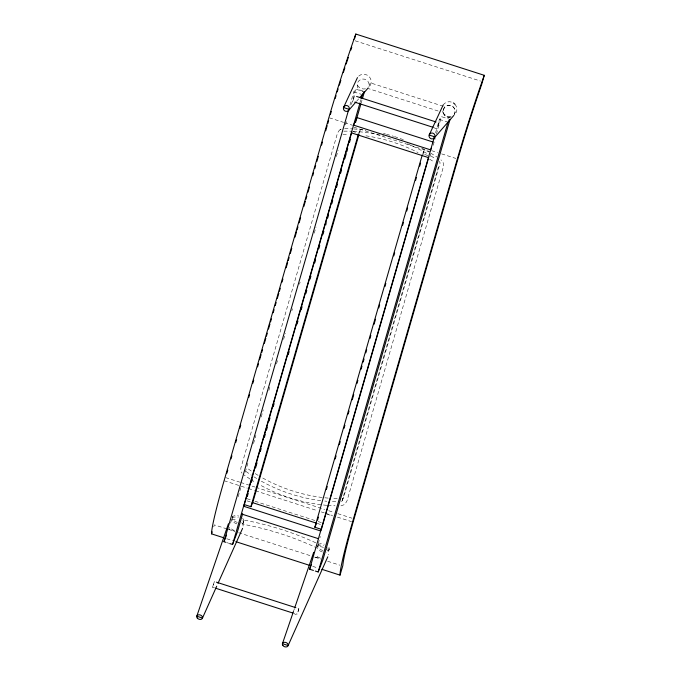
<?xml version="1.0" encoding="UTF-8"?>
<svg xmlns="http://www.w3.org/2000/svg" width="681" height="681" viewBox="0 0 681 681"><rect width="100%" height="100%" fill="white"/><g stroke="black" fill="none" stroke-linecap="round" stroke-linejoin="round"><path stroke-width="0.51" stroke-dasharray="3.4 2.55" d="M212.549 587.235L214.404 581.531L212.549 587.235L214.558 587.882M294.03 613.402C297.452 617.582 301.232 606.32 295.886 607.699M298.899 608.669L297.052 614.373M434.206 127.679C437.313 131.808 440.879 121.831 437.066 122.291M439.075 122.938L437.228 128.641M318.24 543.932L317.525 547.132A7.508 5.559 21.5 0 1 324.743 547.992M349.957 105.197L353.788 91.909L355.814 89.143L364.378 91.892M229.369 527.307L228.782 529.35L234.494 531.18M230.553 523.221L232.613 516.07M238.214 496.67L241.159 486.455M245.288 472.154L247.944 462.961M253.536 443.552L255.894 435.389M261.206 417.002L263.266 409.851M268.867 390.443L270.042 386.357M276.529 363.892L278.001 358.785M283.602 339.376L285.373 333.247M291.86 310.783L292.447 308.74M299.521 284.224L300.108 282.181M314.256 233.157L316.027 227.028M336.363 156.553L338.134 150.424M345.497 124.895L346.68 120.809M351.396 104.465L355.814 89.143M360.292 101.818L360.879 99.766M325.884 225.283L327.067 221.197M361.134 103.129L362.02 100.064M359.279 133.374L360.453 129.296L358.64 133.314L353.013 131.501M422.927 154.936L424.399 149.829L422.586 153.846L429.149 155.958M435.593 132.701L439.432 119.413L441.458 116.647L449.068 119.098M318.248 543.608L320.3 536.483M429.754 157.2L430.928 153.114M433.201 145.257L435.176 138.396M436.444 134.021L441.458 116.647M213.749 526.881L214.37 524.881L227.514 529.103M368.915 86.649L370.277 82.827L443.135 106.236M442.522 112.391L444.378 106.687M293.426 611.572L294.456 608.559M341.428 501.548A1.881 1.668 24.3 0 0 342.117 500.79L438.607 166.419A1.881 1.668 24.3 0 0 438.436 165.389M342.117 500.79L343.624 497.394L440.028 163.278A1.881 1.668 24.3 0 0 439.39 161.669L439.151 161.482M243.27 522.523L243.789 521.101M328.787 550.623L329.306 549.201M356.614 101.231L358.666 98.881M340.177 129.688L338.559 131.22L337.231 134.038L240.836 468.085L240.844 471.014L241.976 473.21M340.483 129.501L341.198 129.126M339.981 129.807L340.67 129.381M342.96 134.293L347.872 134.276M340.943 505.864L344.909 504.434L347.029 500.748L443.425 166.709L443.229 162.785L440.939 159.865M344.654 128.632L352.647 128.871M353.677 128.93L366.046 130.114M327.808 505.387L335.043 505.804M326.769 505.328C303.445 503.216 280.529 496.321 260.04 484.957M383.437 133.476L385.472 133.944M386.485 134.234L393.524 136.285M438.155 111.02L368.302 88.556M355.167 40.8L480.59 81.082M353.788 91.909L361.398 94.353M439.432 119.413L447.042 121.856M329.383 117.822L343.547 122.376M344.56 122.699L352.647 125.295M431.55 150.637L437.619 152.587M441.663 153.88L455.827 158.435M353.89 127.185L430.962 151.94M225.564 477.594L239.729 482.139M240.733 482.463L254.898 487.017M255.911 487.341L324.692 509.431M328.736 510.733L333.792 512.35M337.844 513.653L352 518.198M224.151 480.735L247.416 488.2M248.42 488.532L254.49 490.482M255.503 490.805L317.21 510.622M321.253 511.916L324.284 512.895M325.297 513.219L332.379 515.491M337.435 517.117L351.6 521.663M326.769 514.07L332.481 515.9M246.99 498.696L250.991 499.982M254.992 501.267L317.057 521.195M318.061 521.518L322.062 522.804M247.075 500.875L252.702 502.689M317.21 523.4L321.338 524.728M315.371 557.16L321.083 558.999M228.527 529.426L234.596 531.376M238.648 532.678L310.459 555.739M314.511 557.041L320.572 558.99M327.655 561.263L339.793 565.162M226.739 538.748L232.808 540.697M312.715 566.362L317.772 567.98M226.841 542.638L228.739 543.251M394.529 136.575L403.433 139.707M315.72 542.783C292.898 532.244 268.731 524.668 244.019 520.097L243.134 524.285C268.637 528.992 293.545 536.96 317.014 548.009M421.59 147.947L428.936 152.008M430.707 153.123L436.921 157.022M250.089 479.066L243.381 474.529M250.983 479.62L255.435 482.412M251.212 471.005L247.143 468.102A1.881 1.668 24.3 0 1 246.88 467.83M245.96 471.431L249.799 474.138A147.598 131.152 24.3 0 0 251.493 475.261M451.145 116.349A7.508 7.329 33 0 1 442.182 110.645M443.11 105.095A7.508 7.329 33 0 1 451.605 102.107M454.882 104.193A7.508 7.329 33 0 1 454.55 114.621M365.501 88.845A7.508 7.329 33 0 1 357.236 84.963M358.7 76.127A7.508 7.329 33 0 1 369.238 76.689A7.508 7.329 33 0 1 368.906 87.117M362.837 90.99A6.01 5.993 -31.3 0 1 357.21 84.189A6.01 5.993 -31.3 0 1 364.497 79.158A6.01 5.993 -31.3 0 1 368.864 86.836M327.621 547.83A6.01 3.26 20 0 1 326.608 552.342M322.36 551.985A6.01 3.26 20 0 1 317.38 547.847M317.746 546.188A6.01 3.26 20 0 1 323.79 545.592M328.897 547.354A6.01 3.26 20 0 1 327.127 550.92M322.879 550.563A6.01 3.26 20 0 1 317.882 545.532M318.265 544.766A6.01 3.26 20 0 1 324.309 544.17M450.413 117.226A6.01 5.993 -31.3 0 1 443.161 111.08A6.01 5.993 -31.3 0 1 451.009 105.666A6.01 5.993 -31.3 0 1 454.193 114.621M450.337 117.115A6.01 5.993 -31.3 0 1 443.093 110.96A6.01 5.993 -31.3 0 1 450.941 105.546A6.01 5.993 -31.3 0 1 454.125 114.502M242.87 520.676A6.01 3.26 20 0 1 241.091 524.242M236.843 523.885A6.01 3.26 20 0 1 231.855 518.854M232.238 518.088A6.01 3.26 20 0 1 238.282 517.492M242.623 518.301A6.01 3.26 20 0 1 241.61 522.821M237.363 522.455A6.01 3.26 20 0 1 232.383 518.318M232.374 517.432A6.01 3.26 20 0 1 238.801 516.07M320.096 558.003A7.508 5.559 21.5 0 1 315.465 554.802M326.318 549.09A7.508 5.559 21.5 0 1 328.659 554.904M343.845 131.288A1.881 1.668 24.3 0 1 344.373 131.152L349.285 131.135A147.598 131.152 24.3 0 1 352.298 131.254M353.303 131.305A147.598 131.152 24.3 0 1 384.263 136.055M407.468 143.827A147.598 131.152 24.3 0 1 427.54 153.889M431.03 156.009A147.598 131.152 24.3 0 1 435.312 158.767M365.927 135.834A147.598 131.152 24.3 0 1 418.083 152.587M429.617 159.15A147.598 131.152 24.3 0 1 433.899 161.908M343.53 497.649A1.881 1.668 24.3 0 1 342.151 498.62M337.24 498.628A147.598 131.152 24.3 0 1 332.226 498.407M328.208 498.109A147.598 131.152 24.3 0 1 323.194 497.598M322.19 497.479A147.598 131.152 24.3 0 1 259.861 476.394M258.108 475.355A147.598 131.152 24.3 0 1 252.915 472.12M335.827 501.769A147.598 131.152 24.3 0 1 328.804 501.412M326.795 501.25A147.598 131.152 24.3 0 1 324.786 501.063M320.777 500.612A147.598 131.152 24.3 0 1 260.219 480.548M256.694 478.496A147.598 131.152 24.3 0 1 252.353 475.815M234.451 530.499A7.508 5.559 21.5 0 1 229.829 527.298M231.838 519.671A7.508 5.559 21.5 0 1 237.303 519.714M241.934 522.914A7.508 5.559 21.5 0 1 243.015 527.4M352.724 101.358L354.58 95.8L352.724 101.358"/><path stroke-width="1.02" d="M223.7 537.769L211.561 533.87L211.578 532.653A102.159 5.95 -72.2 0 1 223.998 481.058L327.833 121.261A102.159 5.95 -72.2 0 1 353.907 39.421M321.815 569.282L340.023 575.13L340.04 573.913A102.159 5.95 -72.2 0 1 352.46 522.318L456.296 162.521A102.159 5.95 -72.2 0 1 482.369 80.681L484.259 75.31L355.797 34.05L353.907 39.421M354.622 38.638L355.797 34.05M484.259 75.31L481.773 84.138A93.161 5.431 -72.2 0 0 457.981 158.784L354.171 518.522A93.161 5.431 -72.2 0 0 342.832 565.596L340.023 575.13M226.892 473.176L227.777 470.111M231.021 458.866L231.906 455.802M235.737 442.514L236.622 439.449M239.865 428.213L240.751 425.14M248.718 397.551L249.595 394.486M252.847 383.241L253.724 380.177M257.563 366.889L258.448 363.824M259.623 359.738L261.104 354.622M261.691 352.579L262.577 349.515M264.347 343.386L265.82 338.278M266.407 336.227L267.292 333.162M268.476 329.076L269.948 323.969M270.536 321.926L271.421 318.853M273.192 312.724L274.077 309.659M275.26 305.573L276.145 302.5M277.32 298.414L278.793 293.307M279.389 291.264L280.274 288.199M282.036 282.062L282.921 278.997M286.165 267.761L287.646 262.645M288.233 260.602L289.119 257.537M290.302 253.451L291.774 248.335M295.018 237.099L296.49 231.991M297.078 229.94L297.963 226.875M299.146 222.789L300.619 217.682M303.862 206.437L305.335 201.329M305.931 199.286L306.816 196.213M307.991 192.127L309.463 187.02M312.715 175.775L313.6 172.71M314.775 168.624L315.661 165.56M316.844 161.474L318.316 156.358M321.56 145.121L322.445 142.048M325.688 130.812L327.161 125.696M327.757 123.653L328.634 120.588M225.888 542.331L223.981 541.718L348.774 109.283M229.693 543.557L232.553 544.468L359.994 102.84M361.177 98.745L362.352 94.659L364.378 91.892L362.607 98.021M351.779 132.225L244.326 504.595L250.889 506.707L252.702 502.689L358.981 134.395M247.314 496.492L248.199 493.436M251.434 482.216L252.319 479.152M255.554 467.932L257.026 462.833M260.27 451.605L261.146 448.549M264.39 437.321L265.275 434.265M266.45 430.179L267.335 427.123M269.097 421.003L269.982 417.938M273.217 406.719L274.102 403.654M288.233 354.69L289.119 351.626M297.069 324.079L297.955 321.023M301.189 309.804L302.075 306.739M305.897 293.477L306.782 290.412M310.025 279.193L310.902 276.137M314.733 262.875L315.618 259.81M318.853 248.591L319.738 245.526M322.973 234.307L323.858 231.242M327.689 217.98L328.565 214.924M331.809 203.704L332.694 200.64M336.516 187.377L337.401 184.313M340.636 173.093L341.521 170.037M344.765 158.809L346.229 153.71M346.825 151.667L347.702 148.611M349.472 142.491L350.357 139.426M242.649 513.712L237.346 532.099L232.553 544.468M355.533 122.537L360.845 104.15M250.889 506.707L358.342 134.336M428.562 158.001L321.398 529.35L314.835 527.239L422.288 154.868M317.533 520.165L318.41 517.1M326.361 489.554L327.246 486.498M335.197 458.951L336.082 455.887M339.317 444.667L340.202 441.611M344.024 428.34L344.909 425.284M348.144 414.065L349.03 411.001M352.273 399.781L353.745 394.682M356.98 383.454L357.865 380.398M361.1 369.17L361.986 366.114M363.16 362.028L364.046 358.972M365.816 352.852L366.693 349.787M369.936 338.568L370.822 335.503M374.056 324.284L375.529 319.185M378.764 307.965L379.649 304.901M384.952 286.539L385.829 283.475M393.78 255.928L394.665 252.872M402.616 225.326L403.492 222.27M406.736 211.042L407.621 207.986M415.563 180.439L416.449 177.375M419.692 166.155L420.569 163.091M313.43 570.448L309.625 569.222L434.418 136.796M318.189 571.972L447.996 122.163L450.022 119.405L322.99 559.603L318.189 571.972L315.337 571.061M211.561 533.87L212.191 531.87M228.399 523.817L196.792 616.203L202.495 618.033L216.72 586.213M293.426 611.572L282.428 643.707L288.14 645.537L327.791 556.828M294.796 607.554L313.694 552.325M223.981 541.718L226.569 535.062M309.625 569.222L311.472 564.464M218.014 583.319L242.581 528.362M244.436 504.34L243.585 506.23L320.666 530.984L321.509 529.094M431.49 147.998L430.639 149.88L353.558 125.125L356.963 117.592L433.039 142.023M314.835 527.239L316.282 524.029M357.465 77.591L343.522 107.538L349.234 109.369M443.11 105.095L429.166 135.042L434.878 136.872M348.417 110.645A3.005 2.928 33 0 0 347.242 105.64A3.005 2.928 33 0 0 343.471 109.062A3.005 2.928 33 0 0 348.417 110.645L355.933 102.022M360.028 97.315L368.225 87.9M434.061 138.158A3.005 2.928 33 0 0 432.886 133.153A3.005 2.928 33 0 0 429.115 136.566A3.005 2.928 33 0 0 434.061 138.158L453.861 115.404M356.589 96.447L436.061 121.967M354.741 102.15L433.201 127.356M351.336 132.838L428.417 157.592M252.14 502.501L316.205 523.085M241.363 513.934L318.436 538.688M235.839 541.667L309.676 565.383M216.413 582.178L295.886 607.699M215.571 588.205L293.026 613.087M453.376 102.942A7.508 7.329 33 0 1 454.882 104.193M330.396 114.527A93.161 5.431 -72.2 0 1 331.289 111.471M335.18 98.49A93.161 5.431 -72.2 0 1 336.048 95.663M337.214 91.867A93.161 5.431 -72.2 0 1 338.108 88.998M339.308 85.168A93.161 5.431 -72.2 0 1 340.832 80.358M343.309 72.654A93.161 5.431 -72.2 0 1 344.875 67.862M346.127 64.057A93.161 5.431 -72.2 0 1 348.331 57.451M350.834 50.053A93.161 5.431 -72.2 0 1 351.771 47.338M282.862 645.503A3.005 2.222 21.5 0 0 287.893 646.065A3.005 2.222 21.5 0 0 285.092 642.302A3.005 2.222 21.5 0 0 282.862 645.503M197.226 617.99A3.005 2.222 21.5 0 0 202.257 618.561A3.005 2.222 21.5 0 0 199.456 614.798A3.005 2.222 21.5 0 0 197.226 617.99"/></g></svg>
